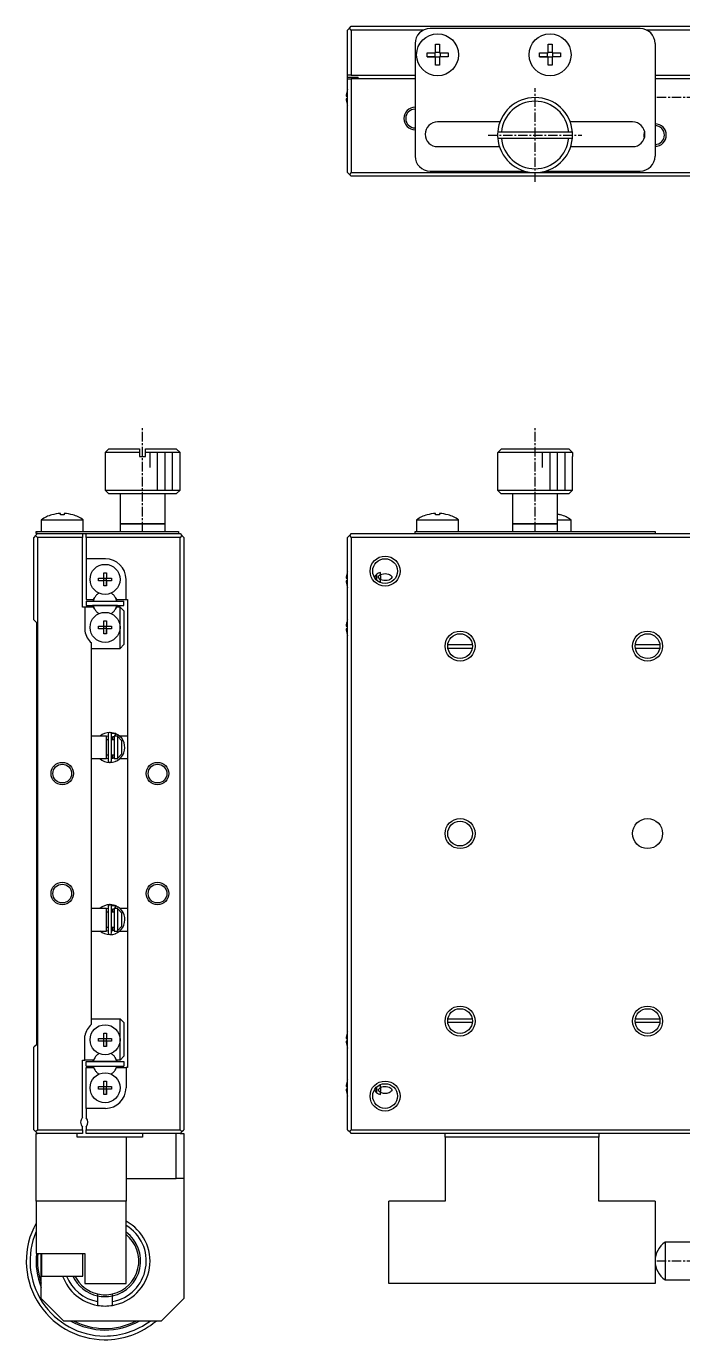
# Model space of a CAD drawing. Extents: x 368 to 746, y 16 to 285.
# Drawn here: x 367.9 to 455.4, y 108.8 to 284 of the extents above; entities that cross this region are included whole.
import ezdxf

# ---------------------------------------------------------------- set-up
doc = ezdxf.new("R2010")
doc.units = 0
doc.linetypes.add('CENTER', pattern=[2, 1.25, -0.25, 0.25, -0.25])
doc.layers.get('0').update_dxf_attribs({"linetype": 'CONTINUOUS'})
doc.layers.add('CENTER', color=1, linetype='CENTER')

msp = doc.modelspace()

# ---------------------------------------------------------------- linework, layer by layer
at = {"color": 7, "linetype": 'CONTINUOUS'}
for p, q in [((410.99, 283.7), (411.24, 283.95)), ((411.24, 283.95), (490.24, 283.95)), ((410.74, 283.45), (410.99, 283.7)), ((410.74, 277.45), (410.74, 283.45)), ((411.24, 283.45), (410.99, 283.7)), ((411.24, 283.45), (411.24, 277.45)), ((420.87, 283.45), (411.24, 283.45)), ((449.74, 283.65), (421.74, 283.65)), ((490.24, 283.45), (450.61, 283.45)), ((419.74, 281.65), (419.74, 266.65)), ((421.34, 279.89), (421.34, 280.41)), ((421.34, 280.41), (422.48, 280.41)), ((422.41, 279.89), (422.41, 280.41)), ((422.48, 280.41), (422.48, 281.55)), ((422.48, 281.55), (423, 281.55)), ((422.48, 280.48), (423, 280.48)), ((423, 281.55), (423, 280.41)), ((423, 280.41), (424.14, 280.41)), ((423.07, 280.41), (423.07, 279.89)), ((424.14, 280.41), (424.14, 279.89)), ((436.34, 279.89), (436.34, 280.41)), ((436.34, 280.41), (437.48, 280.41)), ((437.41, 279.89), (437.41, 280.41)), ((437.48, 280.41), (437.48, 281.55)), ((437.48, 281.55), (438, 281.55)), ((437.48, 280.48), (438, 280.48)), ((438, 281.55), (438, 280.41)), ((438, 280.41), (439.14, 280.41)), ((438.07, 280.41), (438.07, 279.89)), ((439.14, 280.41), (439.14, 279.89)), ((451.74, 281.65), (451.74, 266.65)), ((421.34, 279.89), (422.41, 279.89)), ((422.48, 279.89), (421.34, 279.89)), ((422.48, 279.89), (422.41, 279.89)), ((422.48, 278.76), (422.48, 279.89)), ((423, 279.82), (422.48, 279.82)), ((423, 278.76), (422.48, 278.76)), ((423.07, 279.89), (423, 279.89)), ((424.14, 279.89), (423, 279.89)), ((423, 279.89), (423, 278.76)), ((424.14, 279.89), (423.07, 279.89)), ((436.34, 279.89), (437.41, 279.89)), ((437.48, 279.89), (436.34, 279.89)), ((437.48, 279.89), (437.41, 279.89)), ((437.48, 278.76), (437.48, 279.89)), ((438, 279.82), (437.48, 279.82)), ((438, 278.76), (437.48, 278.76)), ((438.07, 279.89), (438, 279.89)), ((439.14, 279.89), (438, 279.89)), ((438, 279.89), (438, 278.76)), ((439.14, 279.89), (438.07, 279.89)), ((410.74, 277.15), (410.74, 277.45)), ((411.24, 277.45), (410.74, 277.45)), ((410.74, 276.95), (410.74, 277.15)), ((410.74, 277.15), (412.14, 277.15)), ((410.74, 276.95), (411.24, 276.95)), ((410.74, 264.45), (410.74, 276.95)), ((411.24, 277.45), (419.74, 277.45)), ((419.74, 276.95), (411.24, 276.95)), ((411.24, 276.95), (411.24, 264.45)), ((412.14, 276.95), (412.14, 277.15)), ((451.74, 277.45), (490.24, 277.45)), ((490.24, 276.95), (451.74, 276.95)), ((410.67, 275.34), (410.67, 275.34)), ((410.55, 274.63), (410.67, 274.63)), ((410.67, 274.27), (410.55, 274.27)), ((410.67, 274.63), (410.67, 274.27)), ((410.67, 273.57), (410.67, 273.57)), ((431.06, 271.2), (422.74, 271.2)), ((431.26, 269.85), (430.76, 269.85)), ((440.22, 269.85), (431.26, 269.85)), ((440.73, 269.85), (440.22, 269.85)), ((448.74, 271.2), (440.43, 271.2)), ((430.76, 269.05), (440.73, 269.05)), ((430.76, 269.05), (431.26, 269.05)), ((431.26, 269.05), (440.22, 269.05)), ((440.22, 269.05), (440.73, 269.05)), ((422.74, 267.9), (430.99, 267.9)), ((440.5, 267.9), (448.74, 267.9)), ((421.74, 264.65), (434.34, 264.65)), ((437.14, 264.65), (449.74, 264.65)), ((410.99, 264.2), (410.74, 264.45)), ((411.24, 264.45), (410.99, 264.2)), ((410.99, 264.2), (411.24, 263.95)), ((411.24, 264.45), (435.74, 264.45)), ((490.24, 263.95), (411.24, 263.95)), ((435.74, 264.45), (490.24, 264.45)), ((378.9, 227.6), (378.4, 227.1)), ((378.4, 227.1), (378.4, 222.1)), ((383, 227.1), (378.4, 227.1)), ((378.9, 227.6), (383, 227.6)), ((383, 227.6), (383, 227.1)), ((383, 227.1), (383, 226.6)), ((383, 226.6), (383.8, 226.6)), ((383.8, 227.1), (383.8, 227.6)), ((383.8, 227.6), (387.9, 227.6)), ((383.8, 226.6), (383.8, 227.1)), ((388.4, 227.1), (383.8, 227.1)), ((388.4, 227.1), (387.9, 227.6)), ((388.4, 222.1), (388.4, 227.1)), ((430.74, 226.6), (430.74, 222.1)), ((430.74, 226.6), (430.76, 226.6)), ((430.74, 226.6), (430.76, 226.6)), ((430.76, 227.1), (431.26, 227.6)), ((430.76, 226.6), (430.76, 227.1)), ((440.73, 227.1), (430.76, 227.1)), ((431.26, 227.6), (440.22, 227.6)), ((431.26, 227.6), (440.22, 227.6)), ((440.22, 227.6), (440.73, 227.1)), ((440.73, 227.1), (440.73, 226.6)), ((440.73, 226.6), (440.74, 226.6)), ((440.73, 226.6), (440.74, 226.6)), ((440.74, 222.1), (440.74, 226.6)), ((378.4, 222.1), (378.9, 221.6)), ((378.4, 222.1), (388.4, 222.1)), ((387.9, 221.6), (378.9, 221.6)), ((380.4, 221.6), (380.4, 217.6)), ((386.4, 217.6), (386.4, 221.6)), ((387.9, 221.6), (388.4, 222.1)), ((430.74, 222.1), (431.24, 221.6)), ((430.74, 222.1), (440.74, 222.1)), ((440.24, 221.6), (431.24, 221.6)), ((432.74, 221.6), (432.74, 217.6)), ((438.74, 217.6), (438.74, 221.6)), ((440.24, 221.6), (440.74, 222.1)), ((372.44, 218.8), (372.44, 218.99)), ((372.96, 218.99), (372.96, 218.8)), ((422.48, 218.8), (422.48, 218.99)), ((423, 218.99), (423, 218.8)), ((369.9, 218.15), (369.9, 216.6)), ((369.9, 218.15), (375.5, 218.15)), ((371.3, 218.8), (371.3, 218.8)), ((372.96, 218.8), (372.44, 218.8)), ((374.1, 218.8), (374.1, 218.8)), ((375.5, 216.6), (375.5, 218.15)), ((380.4, 217.6), (380.4, 216.6)), ((386.4, 217.6), (380.4, 217.6)), ((380.4, 217.6), (386.4, 217.6)), ((386.4, 216.6), (386.4, 217.6)), ((419.94, 218.15), (419.94, 216.6)), ((419.94, 218.15), (422.74, 218.15)), ((421.34, 218.8), (421.34, 218.8)), ((421.34, 218.8), (421.34, 218.8)), ((423, 218.8), (422.48, 218.8)), ((422.74, 218.15), (425.54, 218.15)), ((424.14, 218.8), (424.14, 218.8)), ((424.14, 218.8), (424.14, 218.8)), ((425.54, 216.6), (425.54, 218.15)), ((432.74, 217.6), (432.74, 216.6)), ((435.74, 217.6), (432.74, 217.6)), ((432.74, 217.6), (435.7, 217.6)), ((435.7, 217.6), (438.74, 217.6)), ((438.74, 217.6), (435.74, 217.6)), ((438.74, 218.15), (440.54, 218.15)), ((438.74, 216.6), (438.74, 217.6)), ((439.14, 218.8), (439.14, 218.8)), ((439.14, 218.8), (439.14, 218.8)), ((440.54, 216.6), (440.54, 218.15)), ((369.15, 216.05), (368.9, 215.8)), ((368.9, 204.8), (368.9, 215.8)), ((369.4, 216.3), (369.15, 216.05)), ((369.4, 215.8), (369.15, 216.05)), ((369.2, 216.6), (371.2, 216.6)), ((369.2, 216.3), (369.2, 216.6)), ((369.4, 216.3), (369.2, 216.3)), ((369.4, 216.3), (375.4, 216.3)), ((369.4, 215.8), (369.4, 136.8)), ((375.4, 215.8), (369.4, 215.8)), ((371.2, 216.6), (371.45, 216.6)), ((371.45, 216.6), (373.95, 216.6)), ((373.95, 216.6), (386.2, 216.6)), ((375.4, 216.3), (375.4, 215.8)), ((375.4, 216.3), (375.9, 216.3)), ((375.4, 206.5), (375.4, 215.8)), ((375.9, 215.8), (375.9, 216.3)), ((375.9, 216.3), (388.4, 216.3)), ((388.4, 215.8), (375.9, 215.8)), ((375.9, 215.8), (375.9, 212.95)), ((386.2, 216.6), (388.2, 216.6)), ((388.2, 216.6), (388.2, 216.3)), ((388.4, 216.3), (388.65, 216.05)), ((388.65, 216.05), (388.4, 215.8)), ((388.4, 136.8), (388.4, 215.8)), ((388.65, 216.05), (388.9, 215.8)), ((388.9, 215.8), (388.9, 136.8)), ((410.99, 216.05), (410.74, 215.8)), ((410.74, 136.8), (410.74, 215.8)), ((411.24, 216.3), (410.99, 216.05)), ((410.99, 216.05), (411.24, 215.8)), ((411.24, 216.3), (490.24, 216.3)), ((490.24, 215.8), (411.24, 215.8)), ((411.24, 215.8), (411.24, 136.8)), ((419.74, 216.6), (421.74, 216.6)), ((419.74, 216.3), (419.74, 216.6)), ((421.74, 216.6), (423.99, 216.6)), ((423.99, 216.6), (436.49, 216.6)), ((436.49, 216.6), (438.99, 216.6)), ((438.99, 216.6), (449.74, 216.6)), ((449.74, 216.6), (451.74, 216.6)), ((451.74, 216.6), (451.74, 216.3)), ((375.9, 212.95), (375.9, 207.5)), ((378.45, 212.95), (375.9, 212.95)), ((377.51, 210.02), (377.51, 210.38)), ((377.51, 210.38), (378.22, 210.38)), ((378.22, 210.38), (378.22, 211.09)), ((378.22, 211.09), (378.58, 211.09)), ((378.23, 210.37), (378.22, 210.38)), ((378.23, 210.37), (378.57, 210.37)), ((378.23, 210.03), (378.23, 210.37)), ((378.57, 210.37), (378.58, 210.38)), ((378.57, 210.37), (378.57, 210.03)), ((378.58, 211.09), (378.58, 210.38)), ((378.58, 211.09), (378.58, 210.38)), ((378.58, 210.38), (379.28, 210.38)), ((379.28, 210.38), (379.28, 210.02)), ((381.2, 207.5), (381.2, 210.2)), ((410.55, 210.38), (410.67, 210.38)), ((410.67, 211.09), (410.67, 211.09)), ((410.67, 211.09), (410.67, 211.09)), ((410.67, 210.38), (410.67, 210.02)), ((414.64, 210.07), (414.64, 210.89)), ((415.14, 210.15), (414.84, 210.48)), ((415.14, 210.7), (415.05, 210.79)), ((415.14, 210.84), (415.14, 211.12)), ((415.14, 210.7), (415.14, 210.15)), ((378.22, 210.02), (377.51, 210.02)), ((378.23, 210.03), (378.22, 210.02)), ((378.22, 209.32), (378.22, 210.02)), ((378.58, 209.32), (378.22, 209.32)), ((378.57, 210.03), (378.23, 210.03)), ((378.57, 210.03), (378.58, 210.02)), ((378.58, 209.32), (378.58, 210.02)), ((379.28, 210.02), (378.58, 210.02)), ((378.58, 210.02), (378.58, 209.32)), ((410.67, 210.02), (410.55, 210.02)), ((410.67, 209.32), (410.67, 209.32)), ((410.67, 209.32), (410.67, 209.32)), ((415.14, 209.87), (415.14, 210.15)), ((375.9, 207.5), (376.85, 207.5)), ((375.9, 207.3), (375.9, 206.7)), ((375.9, 207.3), (380.9, 207.3)), ((375.9, 206.7), (376.84, 206.7)), ((375.9, 206.7), (380.9, 206.7)), ((376.84, 206.7), (376.75, 206.7)), ((376.84, 206.7), (376.75, 206.7)), ((376.84, 206.7), (376.75, 206.7)), ((376.84, 206.7), (376.75, 206.7)), ((376.84, 206.7), (376.75, 206.7)), ((376.84, 206.7), (376.75, 206.7)), ((376.84, 206.7), (376.75, 206.7)), ((376.84, 206.7), (376.75, 206.7)), ((376.84, 206.7), (376.75, 206.7)), ((376.84, 206.7), (376.75, 206.7)), ((376.84, 206.7), (376.75, 206.7)), ((376.84, 206.7), (376.75, 206.7)), ((376.84, 206.7), (376.75, 206.7)), ((376.84, 206.7), (376.75, 206.7)), ((376.84, 206.7), (376.75, 206.7)), ((376.84, 206.7), (376.75, 206.7)), ((376.84, 206.7), (376.75, 206.7)), ((376.84, 206.7), (376.75, 206.7)), ((376.84, 206.7), (376.75, 206.7)), ((376.84, 206.7), (376.75, 206.7)), ((376.84, 206.7), (376.75, 206.7)), ((376.84, 206.7), (376.75, 206.7)), ((376.84, 206.7), (376.75, 206.7)), ((376.84, 206.7), (376.75, 206.7)), ((376.84, 206.7), (376.75, 206.7)), ((376.84, 206.7), (376.75, 206.7)), ((376.84, 206.7), (376.75, 206.7)), ((376.84, 206.7), (376.75, 206.7)), ((376.84, 206.7), (376.75, 206.7)), ((376.84, 206.7), (376.75, 206.7)), ((380.05, 206.7), (376.75, 206.7)), ((376.84, 206.7), (376.75, 206.7)), ((376.85, 207.5), (377.02, 207.8)), ((379.77, 207.8), (379.94, 207.5)), ((379.94, 207.5), (381.2, 207.5)), ((380.05, 206.7), (379.96, 206.7)), ((380.05, 206.7), (379.96, 206.7)), ((380.05, 206.7), (379.96, 206.7)), ((380.05, 206.7), (379.96, 206.7)), ((380.05, 206.7), (379.96, 206.7)), ((380.05, 206.7), (379.96, 206.7)), ((380.05, 206.7), (379.96, 206.7)), ((380.05, 206.7), (379.96, 206.7)), ((380.05, 206.7), (379.96, 206.7)), ((380.05, 206.7), (379.96, 206.7)), ((379.96, 206.7), (380.9, 206.7)), ((380.05, 206.7), (379.96, 206.7)), ((380.05, 206.7), (379.96, 206.7)), ((380.05, 206.7), (379.96, 206.7)), ((380.05, 206.7), (379.96, 206.7)), ((380.05, 206.7), (379.96, 206.7)), ((380.05, 206.7), (379.96, 206.7)), ((380.05, 206.7), (379.96, 206.7)), ((380.05, 206.7), (379.96, 206.7)), ((380.05, 206.7), (379.96, 206.7)), ((380.05, 206.7), (379.96, 206.7)), ((380.05, 206.7), (379.96, 206.7)), ((380.9, 206.7), (380.9, 207.3)), ((381.2, 207.5), (381.4, 207.5)), ((381.4, 207.5), (381.4, 145.1)), ((375.7, 206.5), (375.4, 206.5)), ((376.85, 206.5), (375.7, 206.5)), ((375.7, 206.5), (375.7, 203.28)), ((377.02, 206.21), (376.85, 206.5)), ((379.94, 206.5), (379.77, 206.21)), ((380.4, 206.5), (379.94, 206.5)), ((380.4, 206.5), (380.9, 206)), ((380.4, 203.8), (380.4, 206.5)), ((380.9, 206), (380.9, 201.5)), ((368.9, 204.8), (369.25, 204.45)), ((369.25, 204.45), (369.25, 148.15)), ((377.51, 203.62), (377.51, 203.98)), ((377.51, 203.98), (378.22, 203.98)), ((378.22, 203.62), (377.51, 203.62)), ((378.22, 203.98), (378.22, 204.69)), ((378.22, 204.69), (378.58, 204.69)), ((378.23, 203.97), (378.22, 203.98)), ((378.23, 203.63), (378.22, 203.62)), ((378.22, 202.92), (378.22, 203.62)), ((378.23, 203.97), (378.57, 203.97)), ((378.23, 203.63), (378.23, 203.97)), ((378.57, 203.63), (378.23, 203.63)), ((378.57, 203.97), (378.58, 203.98)), ((378.57, 203.97), (378.57, 203.63)), ((378.57, 203.63), (378.58, 203.62)), ((378.58, 204.69), (378.58, 203.98)), ((378.58, 204.69), (378.58, 203.98)), ((378.58, 203.98), (379.28, 203.98)), ((378.58, 202.92), (378.58, 203.62)), ((379.28, 203.62), (378.58, 203.62)), ((378.58, 203.62), (378.58, 202.92)), ((379.28, 203.98), (379.28, 203.62)), ((380.4, 201), (380.4, 203.8)), ((410.55, 203.98), (410.67, 203.98)), ((410.67, 203.62), (410.55, 203.62)), ((410.67, 204.69), (410.67, 204.69)), ((410.67, 204.69), (410.67, 204.69)), ((410.67, 203.98), (410.67, 203.62)), ((376.6, 150.88), (376.6, 201.73)), ((378.58, 202.92), (378.22, 202.92)), ((380.9, 201.5), (380.4, 201)), ((410.67, 202.92), (410.67, 202.92)), ((410.67, 202.92), (410.67, 202.92)), ((424.1, 201.5), (427.38, 201.5)), ((449.1, 201.5), (452.38, 201.5)), ((376.6, 201), (380.4, 201)), ((427.36, 201), (424.12, 201)), ((452.36, 201), (449.12, 201)), ((378.6, 189.3), (376.6, 189.3)), ((378.6, 189.27), (378.82, 189.32)), ((378.6, 186.3), (378.6, 189.3)), ((378.82, 189.56), (378.82, 186.01)), ((379.76, 189.65), (379.07, 189.78)), ((379.81, 189.63), (379.26, 189.63)), ((379.27, 186.01), (379.27, 189.56)), ((379.4, 189.2), (379.4, 188.8)), ((380.1, 189.3), (379.6, 189.3)), ((379.6, 189.3), (379.6, 186.3)), ((379.75, 189.37), (379.72, 189.3)), ((379.82, 189.63), (379.75, 189.37)), ((379.82, 189.63), (379.8, 189.63)), ((379.82, 189.63), (379.81, 189.63)), ((379.86, 189.61), (379.82, 189.63)), ((379.82, 189.62), (379.82, 189.63)), ((380.1, 189.25), (380.1, 189.3)), ((380.1, 186.36), (380.1, 189.25)), ((380.1, 189.25), (380.6, 188.72)), ((381.4, 189.3), (380.34, 189.3)), ((378.82, 188.8), (378.6, 188.8)), ((379.6, 188.8), (379.27, 188.8)), ((380.6, 188.72), (380.6, 186.89)), ((376.6, 186.3), (378.6, 186.3)), ((378.6, 186.3), (378.58, 186.3)), ((378.6, 186.8), (378.82, 186.8)), ((378.82, 186.25), (378.6, 186.3)), ((379.27, 186.8), (379.6, 186.8)), ((379.6, 186.34), (379.27, 186.25)), ((379.4, 186.8), (379.4, 186.37)), ((379.6, 186.3), (380.1, 186.3)), ((379.76, 185.92), (379.81, 185.94)), ((379.81, 185.94), (379.84, 185.95)), ((380.6, 186.89), (380.1, 186.36)), ((380.1, 186.3), (380.1, 186.36)), ((380.39, 186.3), (381.4, 186.3)), ((378.83, 166.6), (378.83, 163.05)), ((379.77, 166.69), (379.08, 166.82)), ((379.82, 166.67), (379.27, 166.67)), ((379.28, 163.05), (379.28, 166.6)), ((379.76, 166.41), (379.7, 166.3)), ((379.83, 166.66), (379.76, 166.41)), ((379.82, 166.67), (379.82, 166.67)), ((379.83, 166.66), (379.82, 166.67)), ((379.87, 166.65), (379.83, 166.67)), ((378.6, 166.3), (376.6, 166.3)), ((378.6, 166.3), (378.83, 166.36)), ((378.6, 163.3), (378.6, 166.3)), ((378.83, 165.8), (378.6, 165.8)), ((379.6, 165.8), (379.28, 165.8)), ((379.4, 166.23), (379.4, 165.8)), ((380.1, 166.3), (379.6, 166.3)), ((379.6, 166.3), (379.6, 163.3)), ((380.1, 166.25), (380.1, 166.3)), ((380.1, 166.25), (380.6, 165.72)), ((380.1, 163.36), (380.1, 166.25)), ((381.4, 166.3), (380.39, 166.3)), ((380.6, 165.72), (380.6, 163.89)), ((376.6, 163.3), (378.6, 163.3)), ((378.6, 163.8), (378.83, 163.8)), ((378.83, 163.29), (378.6, 163.34)), ((379.28, 163.8), (379.6, 163.8)), ((379.6, 163.37), (379.28, 163.29)), ((379.4, 163.8), (379.4, 163.42)), ((379.6, 163.3), (380.1, 163.3)), ((379.77, 162.96), (379.82, 162.98)), ((379.82, 162.98), (379.86, 162.99)), ((379.83, 162.98), (379.83, 162.98)), ((380.6, 163.89), (380.1, 163.36)), ((380.1, 163.3), (380.1, 163.36)), ((380.35, 163.3), (381.4, 163.3)), ((376.6, 151.6), (380.4, 151.6)), ((380.4, 151.6), (380.9, 151.1)), ((380.4, 148.8), (380.4, 151.6)), ((380.9, 151.1), (380.9, 146.6)), ((427.38, 151.1), (424.1, 151.1)), ((424.12, 151.6), (427.36, 151.6)), ((452.38, 151.1), (449.1, 151.1)), ((449.12, 151.6), (452.36, 151.6)), ((375.7, 146.1), (375.7, 149.33)), ((377.51, 148.62), (377.51, 148.98)), ((377.51, 148.98), (378.22, 148.98)), ((378.22, 148.98), (378.22, 149.69)), ((378.22, 149.69), (378.58, 149.69)), ((378.23, 148.97), (378.22, 148.98)), ((378.23, 148.97), (378.57, 148.97)), ((378.23, 148.63), (378.23, 148.97)), ((378.57, 148.97), (378.58, 148.98)), ((378.57, 148.97), (378.57, 148.63)), ((378.58, 149.69), (378.58, 148.98)), ((378.58, 149.69), (378.58, 148.98)), ((378.58, 148.98), (379.28, 148.98)), ((379.28, 148.98), (379.28, 148.62)), ((410.55, 148.98), (410.67, 148.98)), ((410.67, 149.69), (410.67, 149.69)), ((410.67, 149.69), (410.67, 149.69)), ((410.67, 148.98), (410.67, 148.62)), ((369.25, 148.15), (368.9, 147.8)), ((368.9, 136.8), (368.9, 147.8)), ((378.22, 148.62), (377.51, 148.62)), ((378.23, 148.63), (378.22, 148.62)), ((378.22, 147.92), (378.22, 148.62)), ((378.58, 147.92), (378.22, 147.92)), ((378.57, 148.63), (378.23, 148.63)), ((378.57, 148.63), (378.58, 148.62)), ((378.58, 147.92), (378.58, 148.62)), ((379.28, 148.62), (378.58, 148.62)), ((378.58, 148.62), (378.58, 147.92)), ((380.4, 146.1), (380.4, 148.8)), ((410.67, 148.62), (410.55, 148.62)), ((410.67, 147.92), (410.67, 147.92)), ((410.67, 147.92), (410.67, 147.92)), ((375.4, 138.47), (375.4, 146.1)), ((375.4, 146.1), (375.7, 146.1)), ((376.85, 146.1), (375.7, 146.1)), ((375.9, 145.3), (375.9, 145.9)), ((375.9, 145.9), (376.84, 145.9)), ((375.9, 145.9), (380.9, 145.9)), ((376.84, 145.9), (376.75, 145.9)), ((376.84, 145.9), (376.75, 145.9)), ((376.84, 145.9), (376.75, 145.9)), ((376.84, 145.9), (376.75, 145.9)), ((376.84, 145.9), (376.75, 145.9)), ((376.84, 145.9), (376.75, 145.9)), ((376.84, 145.9), (376.75, 145.9)), ((376.84, 145.9), (376.75, 145.9)), ((376.84, 145.9), (376.75, 145.9)), ((376.84, 145.9), (376.75, 145.9)), ((376.84, 145.9), (376.75, 145.9)), ((376.84, 145.9), (376.75, 145.9)), ((376.84, 145.9), (376.75, 145.9)), ((376.84, 145.9), (376.75, 145.9)), ((376.84, 145.9), (376.75, 145.9)), ((376.84, 145.9), (376.75, 145.9)), ((376.84, 145.9), (376.75, 145.9)), ((376.84, 145.9), (376.75, 145.9)), ((376.84, 145.9), (376.75, 145.9)), ((376.84, 145.9), (376.75, 145.9)), ((376.84, 145.9), (376.75, 145.9)), ((376.84, 145.9), (376.75, 145.9)), ((376.84, 145.9), (376.75, 145.9)), ((376.84, 145.9), (376.75, 145.9)), ((376.84, 145.9), (376.75, 145.9)), ((376.84, 145.9), (376.75, 145.9)), ((376.84, 145.9), (376.75, 145.9)), ((376.84, 145.9), (376.75, 145.9)), ((376.84, 145.9), (376.75, 145.9)), ((376.84, 145.9), (376.75, 145.9)), ((380.05, 145.9), (376.75, 145.9)), ((376.84, 145.9), (376.75, 145.9)), ((377.02, 146.4), (376.85, 146.1)), ((379.94, 146.1), (379.77, 146.4)), ((380.4, 146.1), (379.94, 146.1)), ((380.05, 145.9), (379.96, 145.9)), ((380.05, 145.9), (379.96, 145.9)), ((380.05, 145.9), (379.96, 145.9)), ((380.05, 145.9), (379.96, 145.9)), ((380.05, 145.9), (379.96, 145.9)), ((380.05, 145.9), (379.96, 145.9)), ((380.05, 145.9), (379.96, 145.9)), ((380.05, 145.9), (379.96, 145.9)), ((380.05, 145.9), (379.96, 145.9)), ((380.05, 145.9), (379.96, 145.9)), ((380.05, 145.9), (379.96, 145.9)), ((380.05, 145.9), (379.96, 145.9)), ((380.05, 145.9), (379.96, 145.9)), ((380.05, 145.9), (379.96, 145.9)), ((379.96, 145.9), (380.9, 145.9)), ((380.05, 145.9), (379.96, 145.9)), ((380.05, 145.9), (379.96, 145.9)), ((380.05, 145.9), (379.96, 145.9)), ((380.05, 145.9), (379.96, 145.9)), ((380.05, 145.9), (379.96, 145.9)), ((380.05, 145.9), (379.96, 145.9)), ((380.05, 145.9), (379.96, 145.9)), ((380.05, 145.9), (379.96, 145.9)), ((380.05, 145.9), (379.96, 145.9)), ((380.05, 145.9), (379.96, 145.9)), ((380.05, 145.9), (379.96, 145.9)), ((380.05, 145.9), (379.96, 145.9)), ((380.05, 145.9), (379.96, 145.9)), ((380.9, 146.6), (380.4, 146.1)), ((380.9, 145.9), (380.9, 145.3)), ((375.9, 145.3), (380.9, 145.3)), ((375.9, 139.65), (375.9, 145.1)), ((375.9, 145.1), (376.85, 145.1)), ((376.85, 145.1), (377.02, 144.81)), ((379.77, 144.81), (379.94, 145.1)), ((379.94, 145.1), (381.2, 145.1)), ((381.2, 145.1), (381.2, 142.4)), ((381.4, 145.1), (381.2, 145.1)), ((377.51, 142.22), (377.51, 142.58)), ((377.51, 142.58), (378.22, 142.58)), ((378.22, 142.22), (377.51, 142.22)), ((378.22, 142.58), (378.22, 143.29)), ((378.22, 143.29), (378.58, 143.29)), ((378.23, 142.57), (378.22, 142.58)), ((378.23, 142.23), (378.22, 142.22)), ((378.22, 141.52), (378.22, 142.22)), ((378.23, 142.57), (378.57, 142.57)), ((378.23, 142.23), (378.23, 142.57)), ((378.57, 142.23), (378.23, 142.23)), ((378.57, 142.57), (378.58, 142.58)), ((378.57, 142.57), (378.57, 142.23)), ((378.57, 142.23), (378.58, 142.22)), ((378.58, 143.29), (378.58, 142.58)), ((378.58, 143.29), (378.58, 142.58)), ((378.58, 142.58), (379.28, 142.58)), ((378.58, 141.52), (378.58, 142.22)), ((379.28, 142.22), (378.58, 142.22)), ((378.58, 142.22), (378.58, 141.52)), ((379.28, 142.58), (379.28, 142.22)), ((410.55, 142.58), (410.67, 142.58)), ((410.67, 142.22), (410.55, 142.22)), ((410.67, 143.29), (410.67, 143.29)), ((410.67, 143.29), (410.67, 143.29)), ((410.67, 142.58), (410.67, 142.22)), ((414.64, 141.72), (414.64, 142.53)), ((414.84, 142.12), (415.14, 142.46)), ((414.9, 141.95), (414.84, 142.12)), ((415.14, 141.77), (414.9, 141.95)), ((415.05, 141.82), (415.14, 141.9)), ((415.14, 142.46), (415.14, 142.74)), ((415.14, 142.46), (415.14, 141.9)), ((378.58, 141.52), (378.22, 141.52)), ((410.67, 141.52), (410.67, 141.52)), ((410.67, 141.52), (410.67, 141.52)), ((415.14, 141.49), (415.14, 141.77)), ((378.45, 139.65), (375.9, 139.65)), ((375.9, 139.65), (375.9, 138.4)), ((368.9, 136.8), (369.15, 136.55)), ((369.15, 136.55), (369.4, 136.8)), ((369.4, 136.8), (375.4, 136.8)), ((375.4, 136.8), (375.4, 137.14)), ((375.4, 136.8), (375.4, 136.3)), ((375.9, 137.2), (375.9, 136.8)), ((375.9, 136.3), (375.9, 136.8)), ((375.9, 136.8), (388.4, 136.8)), ((388.4, 136.8), (388.65, 136.55)), ((388.65, 136.55), (388.9, 136.8)), ((410.74, 136.8), (410.99, 136.55)), ((410.99, 136.55), (411.24, 136.8)), ((411.24, 136.8), (490.24, 136.8)), ((369.15, 136.55), (369.4, 136.3)), ((369.2, 127.3), (369.2, 136.3)), ((369.2, 136.3), (369.4, 136.3)), ((375.4, 136.3), (369.4, 136.3)), ((374.7, 135.8), (374.7, 136.3)), ((381.2, 135.8), (374.7, 135.8)), ((388.4, 136.3), (375.9, 136.3)), ((383.4, 135.8), (381.2, 135.8)), ((381.2, 135.8), (381.2, 127.3)), ((383.4, 136.3), (383.4, 135.8)), ((387.9, 130.3), (387.9, 136.3)), ((388.65, 136.55), (388.4, 136.3)), ((388.4, 136.3), (388.9, 136.3)), ((388.9, 136.3), (388.9, 130.3)), ((410.99, 136.55), (411.24, 136.3)), ((457.74, 136.3), (411.24, 136.3)), ((423.74, 135.8), (423.74, 136.3)), ((444.24, 135.8), (423.74, 135.8)), ((423.74, 135.8), (423.74, 127.3)), ((444.24, 136.3), (444.24, 135.8)), ((444.24, 127.3), (444.24, 135.8)), ((381.2, 130.3), (387.9, 130.3)), ((388.9, 130.3), (387.9, 130.3)), ((388.9, 130.3), (388.9, 114.3)), ((381.2, 127.3), (369.2, 127.3)), ((369.2, 127.3), (369.2, 120.3)), ((381.2, 116.3), (381.2, 127.3)), ((423.74, 127.3), (416.24, 127.3)), ((416.24, 116.3), (416.24, 127.3)), ((451.74, 127.3), (444.24, 127.3)), ((451.74, 127.3), (451.74, 116.3)), ((461.74, 121.8), (453.08, 121.8)), ((453.08, 121.8), (453.08, 116.8)), ((369.2, 120.3), (375.7, 120.3)), ((369.9, 114.3), (369.9, 120.3)), ((369.95, 120.3), (369.95, 117.3)), ((375.45, 117.3), (375.45, 120.3)), ((375.7, 120.3), (375.7, 116.3)), ((369.95, 117.3), (375.45, 117.3)), ((375.7, 116.3), (381.2, 116.3)), ((451.74, 116.3), (416.24, 116.3)), ((453.08, 116.8), (461.74, 116.8)), ((369.9, 114.3), (372.9, 111.3)), ((377.4, 114.92), (377.4, 114.66)), ((377.4, 114.66), (377.4, 113.9)), ((377.4, 113.9), (377.4, 113.39)), ((379.4, 114.66), (379.4, 114.92)), ((379.4, 113.9), (379.4, 114.66)), ((379.4, 113.39), (379.4, 114.66)), ((379.4, 113.39), (379.4, 113.9)), ((385.9, 111.3), (388.9, 114.3)), ((385.9, 111.3), (372.9, 111.3))]:
    msp.add_line(p, q, dxfattribs=at)
at = {"color": 3, "linetype": 'CONTINUOUS'}
for p, q in [((384.4, 225.1), (384.4, 227.1)), ((385.4, 222.1), (385.4, 227.1)), ((386.4, 222.1), (386.4, 227.1)), ((387.4, 222.1), (387.4, 227.1)), ((436.74, 225.1), (436.74, 227.1)), ((437.74, 222.1), (437.74, 227.1)), ((438.74, 222.1), (438.74, 227.1)), ((439.74, 222.1), (439.74, 227.1)), ((414.53, 210.19), (414.84, 209.98)), ((415.14, 211.12), (414.84, 211.01)), ((414.84, 209.98), (415.14, 209.87)), ((414.84, 142.63), (414.5, 142.39)), ((415.14, 142.74), (414.84, 142.63)), ((414.84, 141.6), (415.14, 141.49))]:
    msp.add_line(p, q, dxfattribs=at)
for points in [[(414.84, 211.01), (414.79, 210.98), (414.74, 210.96), (414.69, 210.93), (414.65, 210.9), (414.6, 210.86), (414.56, 210.83), (414.54, 210.8), (414.52, 210.78), (414.5, 210.76), (414.48, 210.73), (414.46, 210.71), (414.44, 210.68), (414.43, 210.66), (414.42, 210.64), (414.42, 210.62), (414.41, 210.6), (414.4, 210.58), (414.4, 210.56), (414.39, 210.54), (414.39, 210.52), (414.39, 210.51), (414.39, 210.49), (414.39, 210.47), (414.39, 210.46), (414.39, 210.44), (414.4, 210.42), (414.4, 210.41), (414.41, 210.39), (414.41, 210.37), (414.42, 210.36), (414.42, 210.34), (414.43, 210.32), (414.44, 210.3), (414.45, 210.28), (414.46, 210.26), (414.48, 210.25), (414.49, 210.23), (414.51, 210.21), (414.52, 210.19), (414.53, 210.19)], [(414.5, 142.39), (414.49, 142.37), (414.47, 142.35), (414.45, 142.33), (414.44, 142.31), (414.43, 142.29), (414.42, 142.27), (414.42, 142.25), (414.41, 142.23), (414.4, 142.21), (414.4, 142.2), (414.4, 142.18), (414.39, 142.16), (414.39, 142.14), (414.39, 142.12), (414.39, 142.11), (414.39, 142.09), (414.39, 142.07), (414.4, 142.05), (414.4, 142.03), (414.41, 142.01), (414.41, 142), (414.42, 141.97), (414.43, 141.95), (414.44, 141.93), (414.45, 141.91), (414.47, 141.89), (414.48, 141.87), (414.49, 141.85), (414.52, 141.82), (414.56, 141.79), (414.59, 141.75), (414.63, 141.73), (414.67, 141.7), (414.7, 141.67), (414.79, 141.63), (414.84, 141.6)]]:
    msp.add_lwpolyline(points, dxfattribs=at)
at = {"color": 7, "linetype": 'CONTINUOUS'}
for points in [[(414.84, 210.48), (414.84, 210.48), (414.84, 210.49), (414.84, 210.5), (414.85, 210.52), (414.85, 210.53), (414.85, 210.54), (414.85, 210.56), (414.86, 210.57), (414.86, 210.58), (414.87, 210.6), (414.87, 210.61), (414.88, 210.63), (414.89, 210.64), (414.9, 210.66), (414.91, 210.67), (414.92, 210.68), (414.95, 210.71), (414.97, 210.73), (415, 210.75), (415.03, 210.77), (415.05, 210.79), (415.08, 210.81), (415.11, 210.83), (415.14, 210.84)], [(379.27, 188.96), (379.27, 188.97), (379.27, 188.99), (379.27, 189), (379.27, 189.01), (379.28, 189.03), (379.28, 189.04), (379.28, 189.05), (379.29, 189.06), (379.29, 189.08), (379.3, 189.09), (379.31, 189.1), (379.31, 189.11), (379.32, 189.12), (379.33, 189.13), (379.34, 189.14), (379.35, 189.15), (379.36, 189.16), (379.37, 189.17), (379.38, 189.18), (379.39, 189.19), (379.4, 189.2), (379.41, 189.2), (379.42, 189.21), (379.44, 189.21), (379.45, 189.22), (379.46, 189.22), (379.48, 189.23), (379.49, 189.23), (379.5, 189.23), (379.52, 189.23), (379.53, 189.24), (379.54, 189.24), (379.56, 189.23), (379.57, 189.23), (379.58, 189.23), (379.6, 189.23), (379.6, 189.23)], [(379.71, 189.3), (379.71, 189.32), (379.72, 189.33), (379.73, 189.35), (379.73, 189.36), (379.74, 189.38), (379.75, 189.4), (379.76, 189.41), (379.76, 189.43), (379.77, 189.45), (379.78, 189.46), (379.78, 189.48), (379.79, 189.5), (379.79, 189.51), (379.8, 189.53), (379.8, 189.54), (379.81, 189.55), (379.81, 189.57), (379.81, 189.58), (379.81, 189.59), (379.82, 189.6), (379.82, 189.61), (379.82, 189.61), (379.82, 189.62), (379.82, 189.62)], [(379.6, 186.34), (379.59, 186.34), (379.58, 186.34), (379.56, 186.34), (379.55, 186.33), (379.53, 186.33), (379.52, 186.33), (379.51, 186.34), (379.49, 186.34), (379.48, 186.34), (379.47, 186.34), (379.45, 186.35), (379.44, 186.35), (379.43, 186.36), (379.42, 186.36), (379.4, 186.37), (379.39, 186.38), (379.38, 186.39), (379.37, 186.39), (379.36, 186.4), (379.35, 186.41), (379.34, 186.42), (379.33, 186.43), (379.32, 186.44), (379.32, 186.45), (379.31, 186.46), (379.3, 186.48), (379.3, 186.49), (379.29, 186.5), (379.29, 186.51), (379.28, 186.53), (379.28, 186.54), (379.27, 186.55), (379.27, 186.57), (379.27, 186.58), (379.27, 186.59), (379.27, 186.61), (379.27, 186.61)], [(379.69, 166.3), (379.7, 166.32), (379.71, 166.33), (379.71, 166.34), (379.72, 166.35), (379.73, 166.37), (379.73, 166.38), (379.74, 166.4), (379.75, 166.41), (379.76, 166.43), (379.76, 166.44), (379.77, 166.46), (379.78, 166.48), (379.78, 166.49), (379.79, 166.51), (379.79, 166.52), (379.8, 166.54), (379.8, 166.55), (379.81, 166.57), (379.81, 166.58), (379.82, 166.59), (379.82, 166.61), (379.82, 166.62), (379.82, 166.63), (379.83, 166.64), (379.83, 166.64), (379.83, 166.65), (379.83, 166.66), (379.83, 166.66)], [(379.28, 166), (379.28, 166.01), (379.28, 166.02), (379.28, 166.04), (379.28, 166.05), (379.29, 166.06), (379.29, 166.08), (379.29, 166.09), (379.3, 166.1), (379.3, 166.11), (379.31, 166.13), (379.32, 166.14), (379.32, 166.15), (379.33, 166.16), (379.34, 166.17), (379.35, 166.18), (379.36, 166.19), (379.37, 166.2), (379.38, 166.21), (379.39, 166.22), (379.4, 166.23), (379.41, 166.23), (379.42, 166.24), (379.43, 166.25), (379.45, 166.25), (379.46, 166.26), (379.47, 166.26), (379.48, 166.27), (379.5, 166.27), (379.51, 166.27), (379.52, 166.27), (379.54, 166.27), (379.55, 166.27), (379.57, 166.27), (379.58, 166.27), (379.59, 166.27), (379.6, 166.27)], [(379.6, 163.38), (379.58, 163.37), (379.57, 163.37), (379.56, 163.37), (379.54, 163.37), (379.53, 163.37), (379.52, 163.37), (379.5, 163.38), (379.49, 163.38), (379.48, 163.38), (379.46, 163.39), (379.45, 163.39), (379.44, 163.4), (379.43, 163.4), (379.41, 163.41), (379.4, 163.42), (379.39, 163.42), (379.38, 163.43), (379.37, 163.44), (379.36, 163.45), (379.35, 163.46), (379.34, 163.47), (379.33, 163.48), (379.33, 163.49), (379.32, 163.5), (379.31, 163.51), (379.3, 163.53), (379.3, 163.54), (379.29, 163.55), (379.29, 163.56), (379.29, 163.58), (379.28, 163.59), (379.28, 163.6), (379.28, 163.62), (379.28, 163.63), (379.28, 163.64), (379.28, 163.65)]]:
    msp.add_lwpolyline(points, dxfattribs=at)
for points in [[(415.14, 210.84), (415.31, 210.9, -0.145718), (416.18, 210.9), (416.33, 210.85), (416.46, 210.77), (416.57, 210.68), (416.63, 210.56), (416.63, 210.43), (416.57, 210.31), (416.46, 210.22), (416.34, 210.15), (416.22, 210.1, -0.133913), (415.34, 210.08), (415.19, 210.13), (415.14, 210.15)], [(415.14, 142.46), (415.31, 142.52, -0.120207), (416.1, 142.54), (416.27, 142.49), (416.39, 142.44), (416.5, 142.36), (416.59, 142.26), (416.64, 142.13), (416.62, 142.01), (416.53, 141.9), (416.42, 141.81), (416.29, 141.74), (416.12, 141.69), (415.96, 141.66), (415.83, 141.64), (415.7, 141.64), (415.54, 141.66), (415.41, 141.68), (415.25, 141.72), (415.14, 141.77)]]:
    msp.add_lwpolyline(points, format="xyb", dxfattribs=at)
for centre, radius in [((422.74, 280.15), 2.8), ((437.74, 280.15), 2.8), ((378.4, 210.2), 2), ((415.74, 211.3), 1.65), ((378.4, 203.8), 2), ((425.74, 201.3), 1.65), ((450.74, 201.3), 1.65), ((372.7, 184.3), 1.25), ((385.4, 184.3), 1.25), ((425.74, 176.3), 1.65), ((450.74, 176.3), 2), ((372.7, 168.3), 1.25), ((385.4, 168.3), 1.25), ((425.74, 151.3), 1.65), ((450.74, 151.3), 1.65), ((378.4, 148.8), 2), ((378.4, 142.4), 2), ((415.74, 141.3), 1.65)]:
    msp.add_circle(centre, radius, dxfattribs=at)
at = {"color": 3, "linetype": 'CONTINUOUS'}
for centre, radius in [((415.74, 211.3), 2), ((425.74, 201.3), 2), ((450.74, 201.3), 2), ((372.7, 184.3), 1.5), ((385.4, 184.3), 1.5), ((425.74, 176.3), 2), ((372.7, 168.3), 1.5), ((385.4, 168.3), 1.5), ((425.74, 151.3), 2), ((450.74, 151.3), 2), ((415.74, 141.3), 2)]:
    msp.add_circle(centre, radius, dxfattribs=at)
at = {"color": 7, "linetype": 'CONTINUOUS'}
for centre, radius, start, end in [((421.74, 281.65), 2, 90, 180), ((449.74, 281.65), 2, 0, 90), ((413.74, 274.45), 3.19, 163.8933, 176.7703), ((413.74, 274.45), 3.2, 159.6359, 163.8775), ((413.74, 274.45), 3.19, 183.2297, 196.1067), ((413.74, 274.45), 3.2, 196.1225, 200.3641), ((435.74, 269.45), 5, 4.5886, 175.4114), ((435.74, 269.45), 4.5, 5.0997, 174.9003), ((419.74, 271.65), 1.25, 90, 270), ((422.74, 269.55), 1.65, 90, 270), ((435.74, 269.45), 5, 175.4114, 184.5886), ((435.74, 269.45), 5, 355.4114, 4.5886), ((448.74, 269.55), 1.65, 270, 90), ((451.74, 269.45), 1.25, 0, 90), ((435.74, 269.45), 5, 184.5886, 355.4114), ((435.74, 269.45), 4.5, 185.0997, 354.9003), ((451.74, 269.45), 1.25, 270, 0), ((421.74, 266.65), 2, 180, 270), ((449.74, 266.65), 2, 270, 0), ((372.7, 214), 4.99, 92.9848, 106.2726), ((372.7, 214), 4.99, 73.7274, 87.0152), ((422.74, 214), 4.99, 92.9848, 106.2726), ((422.74, 214), 4.99, 73.7274, 87.0152), ((372.7, 214), 5, 106.2858, 124.0558), ((372.7, 214), 5, 55.9442, 73.7142), ((422.74, 214), 5, 106.2858, 124.0558), ((422.74, 214), 5, 55.9442, 73.7142), ((437.74, 214), 4.99, 73.7274, 78.4472), ((437.74, 214), 5, 55.9442, 73.7142), ((378.45, 210.2), 2.75, 0, 90), ((413.74, 210.2), 3.19, 163.8933, 176.7703), ((413.74, 210.2), 3.2, 159.6359, 163.8775), ((413.74, 210.2), 3.19, 183.2297, 196.1067), ((413.74, 210.2), 3.2, 196.1225, 200.3641), ((378.4, 207), 1.59, 150, 169.1069), ((378.4, 207), 1.59, 190.8931, 210), ((378.4, 207), 1.59, 135, 150), ((378.51, 206.89), 1.75, 121.8865, 135.0044), ((378.4, 207), 1.59, 120.4332, 135), ((378.4, 207), 1.59, 45, 59.5668), ((378.28, 206.89), 1.75, 44.9956, 58.1135), ((378.4, 207), 1.59, 30, 45), ((378.4, 207), 1.59, 10.8931, 30), ((378.4, 207), 1.59, 330, 349.1069), ((378.4, 207), 1.59, 210, 225), ((378.4, 207), 1.59, 225, 239.5667), ((378.51, 207.12), 1.75, 224.9956, 238.1135), ((378.4, 207), 1.59, 300.4333, 315), ((378.28, 207.12), 1.75, 301.8865, 315.0044), ((378.4, 207), 1.59, 315, 330), ((378.4, 203.8), 2.75, 190.9425, 229.1148), ((413.74, 203.8), 3.19, 163.8933, 176.7703), ((413.74, 203.8), 3.19, 183.2297, 196.1067), ((413.74, 203.8), 3.2, 159.6359, 163.8775), ((413.74, 203.8), 3.2, 196.1225, 200.3641), ((379.04, 187.78), 2, 90.783, 130.4604), ((379.04, 189.56), 0.225, 0, 180), ((379.04, 187.78), 2, 270.8305, 67.2866), ((379.04, 187.78), 1.99, 227.7657, 269.2268), ((379.04, 186.01), 0.225, 180, 0), ((379.05, 164.82), 2, 90.7779, 132.1109), ((379.05, 166.6), 0.225, 0, 180), ((379.05, 164.82), 2, 270.8305, 67.2866), ((379.05, 164.82), 1.99, 229.4006, 269.2304), ((379.05, 163.05), 0.225, 180, 0), ((378.4, 148.8), 2.75, 130.8852, 169.0575), ((413.74, 148.8), 3.19, 163.8933, 176.7703), ((413.74, 148.8), 3.2, 159.6359, 163.8775), ((413.74, 148.8), 3.19, 183.2297, 196.1067), ((413.74, 148.8), 3.2, 196.1225, 200.3641), ((378.4, 145.6), 1.59, 150, 169.1069), ((378.4, 145.6), 1.59, 135, 150), ((378.51, 145.49), 1.75, 121.8865, 135.0044), ((378.4, 145.6), 1.59, 120.4333, 135), ((378.4, 145.6), 1.59, 45, 59.5667), ((378.28, 145.49), 1.75, 44.9956, 58.1135), ((378.4, 145.6), 1.59, 30, 45), ((378.4, 145.6), 1.59, 10.893, 30), ((378.4, 145.6), 1.59, 190.893, 210), ((378.4, 145.6), 1.59, 210, 225), ((378.4, 145.6), 1.59, 225, 239.5668), ((378.51, 145.72), 1.75, 224.9956, 238.1135), ((378.4, 145.6), 1.59, 300.4332, 315), ((378.28, 145.72), 1.75, 301.8865, 315.0044), ((378.4, 145.6), 1.59, 315, 330), ((378.4, 145.6), 1.59, 330, 349.107), ((378.45, 142.4), 2.75, 270, 0), ((413.74, 142.4), 3.19, 163.8933, 176.7703), ((413.74, 142.4), 3.19, 183.2297, 196.1067), ((413.74, 142.4), 3.2, 159.6359, 163.8775), ((413.74, 142.4), 3.2, 196.1225, 200.3641), ((376.15, 137.8), 1, 138.5904, 221.4096), ((375.1, 137.8), 1, 323.1301, 36.8699), ((378.4, 119.3), 10.5, 151.1862, 269.4811), ((378.4, 119.3), 6, 279.5941, 62.1819), ((378.4, 119.3), 10, 156.9261, 269.4811), ((378.4, 119.3), 5.5, 280.4757, 59.3967), ((378.4, 119.3), 4.75, 282.1532, 53.8803), ((378.4, 119.3), 4.5, 282.8396, 51.5214), ((454.74, 119.3), 3, 123.5573, 180), ((378.4, 119.3), 9.2, 173.7599, 202.495), ((378.4, 119.3), 9, 173.6206, 199.1881), ((454.74, 119.3), 3, 180, 236.4427), ((378.4, 119.3), 6, 199.4712, 260.4059), ((378.4, 119.3), 5.5, 201.3237, 259.5243), ((378.4, 119.3), 4.75, 204.9011, 257.8468), ((378.4, 119.3), 4.5, 206.3878, 257.1604), ((378.4, 119.3), 4.75, 257.8468, 269.4811), ((378.4, 119.3), 4.75, 269.4811, 282.1532), ((378.4, 119.3), 6, 260.4059, 279.5941), ((378.4, 119.3), 9.2, 240.4082, 269.4811), ((378.4, 119.3), 9, 242.734, 269.4811), ((378.4, 119.3), 10.5, 269.4811, 310.3676), ((378.4, 119.3), 9.2, 269.4811, 299.5918), ((378.4, 119.3), 10, 269.4811, 306.8699), ((378.4, 119.3), 9, 269.4811, 297.266)]:
    msp.add_arc(centre, radius, start, end, dxfattribs=at)
at = {"color": 3, "linetype": 'CONTINUOUS'}
for centre, radius, start, end in [((419.74, 271.65), 1.5, 90, 270), ((451.74, 269.45), 1.5, 159.5477, 196.634), ((451.74, 269.45), 1.5, 270, 90), ((378.4, 119.3), 4.75, 282.1532, 53.8803), ((378.4, 119.3), 4.5, 282.8396, 51.5214), ((378.4, 119.3), 4.75, 204.9011, 257.8468), ((378.4, 119.3), 4.5, 206.3878, 257.1604), ((378.4, 119.3), 4.5, 257.1604, 282.8396)]:
    msp.add_arc(centre, radius, start, end, dxfattribs=at)
at = {"layer": 'CENTER', "color": 1, "linetype": 'CENTER'}
for p, q in [((435.74, 263.2), (435.74, 275.7)), ((549.24, 274.45), (451.74, 274.45)), ((429.49, 269.45), (441.99, 269.45)), ((383.4, 216.6), (383.4, 230.6)), ((435.74, 216.6), (435.74, 230.6)), ((549.24, 119.3), (451.74, 119.3))]:
    msp.add_line(p, q, dxfattribs=at)

doc.saveas('drawing.dxf')
